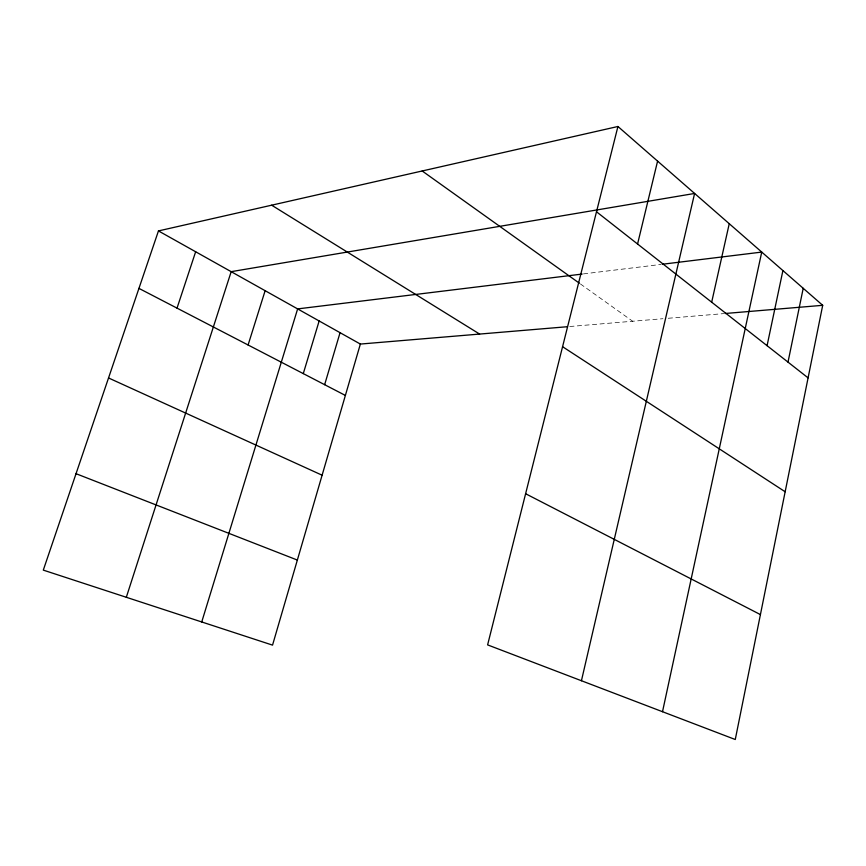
<?xml version="1.0" encoding="UTF-8"?>
<svg xmlns="http://www.w3.org/2000/svg" width="866" height="866" viewBox="0 0 866 866"><rect width="100%" height="100%" fill="white"/><g stroke="black" fill="none" stroke-linecap="round" stroke-linejoin="round"><path stroke-width="0.65" stroke-dasharray="4.33 3.25" d="M583.467 273.905L660.964 264.422M569.741 326.514L662.945 318.71M668.227 318.266L723.76 313.611M580.404 283.94L632.656 321.243"/><path stroke-width="1.3" d="M617.934 126.49L822.7 305.319L735.266 739.51L487.612 644.889L617.934 126.49L158.456 230.919L43.3 570.12L272.541 645.127L360.364 344.062L567.078 326.742M788.006 362.107L803.215 288.302M767.07 345.675L782.907 270.571M662.512 711.711L761.734 252.082L662.284 264.26M711.679 302.191L729.248 223.709M581.432 680.741L694.597 193.454L231.179 271.664L126.317 597.28M637.571 244.006L657.586 161.119M324.642 384.688L340.057 332.685M303.284 373.614L319.153 320.961M201.735 621.961L297.633 308.902L582.136 274.067M248.087 344.993L265.137 290.695M177.021 308.134L195.651 251.757M725.069 313.503L822.7 305.319M76.035 473.691L297.352 560.064M108.542 377.966L322.109 475.207M525.608 493.728L760.424 614.589M138.95 288.389L345.382 395.437M158.456 230.919L360.364 344.062M271.653 205.188L479.612 334.07M562.575 346.703L785.159 491.769M422.197 170.981L579.354 283.193M596.501 211.769L808.086 377.879"/></g></svg>
